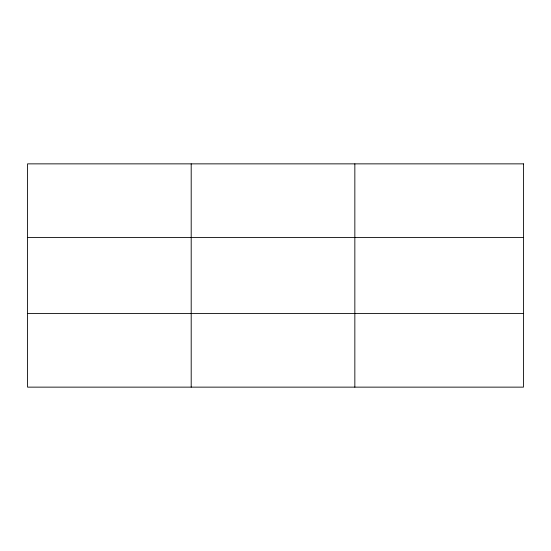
<?xml version="1.0" encoding="UTF-8"?>
<svg xmlns="http://www.w3.org/2000/svg" width="551" height="551" viewBox="0 0 551 551"><rect width="100%" height="100%" fill="white"/><g stroke="black" fill="none" stroke-linecap="round" stroke-linejoin="round"><path stroke-width="0.83" d="M191.197 163.861L191.197 387.139M354.844 163.861L354.844 387.139M27.55 237.543L523.45 237.543M27.55 313.457L523.45 313.457M523.45 163.861L523.45 387.139L27.55 387.139L27.55 163.861L523.45 163.861"/></g></svg>
